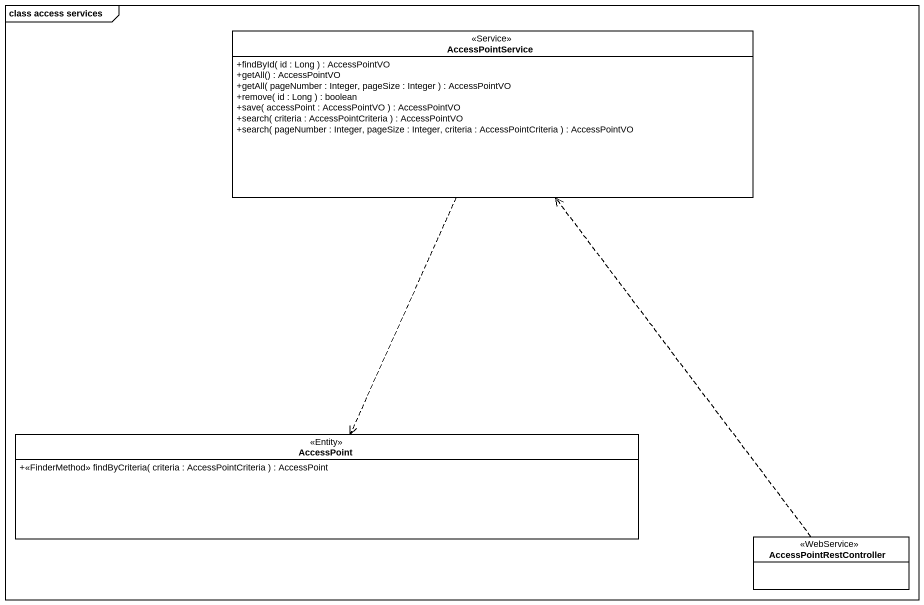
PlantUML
@startuml
mainframe class access services
hide circle
hide empty members
skinparam classAttributeIconSize 0
class AccessPointService <<Service>> {
  +findById( id : Long ) : AccessPointVO
  +getAll() : AccessPointVO
  +getAll( pageNumber : Integer, pageSize : Integer ) : AccessPointVO
  +remove( id : Long ) : boolean
  +save( accessPoint : AccessPointVO ) : AccessPointVO
  +search( criteria : AccessPointCriteria ) : AccessPointVO
  +search( pageNumber : Integer, pageSize : Integer, criteria : AccessPointCriteria ) : AccessPointVO
}
class AccessPoint <<Entity>> {
  +<<FinderMethod>> findByCriteria( criteria : AccessPointCriteria ) : AccessPoint
}
class AccessPointRestController <<WebService>>
AccessPointService ..> AccessPoint
AccessPointRestController .up.> AccessPointService
@enduml
